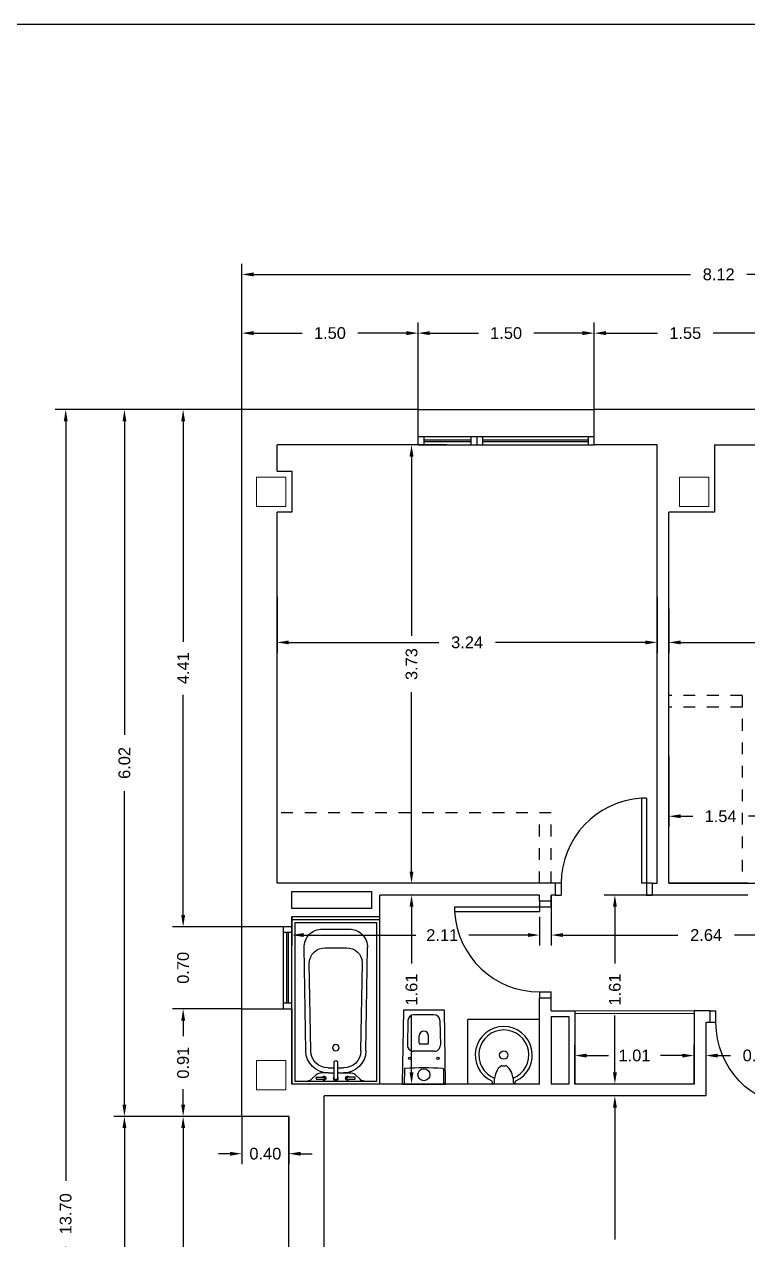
# Model space of a CAD drawing. Header units: millimetres. Extents: x 441156 to 441653, y 4514887 to 4515266.
# Drawn here: x 441306.26 to 441312.42, y 4514898.63 to 4514908.98 of the extents above; entities that cross this region are included whole.
import ezdxf

# ---------------------------------------------------------------- set-up
doc = ezdxf.new("R2010")
doc.units = ezdxf.units.MM
doc.linetypes.add('CONTINUA', pattern=[0])
doc.linetypes.add('RAYITAS', pattern=[0.375, 0.25, -0.125])
doc.layers.add('01_cartela', color=6, linetype='Continuous', plot=False)
for name, color, linetype in [('01_cotas', 254, 'Continuous'), ('01_muros', 1, 'Continuous'), ('01_proyección', 4, 'RAYITAS'), ('01_puertas', 2, 'Continuous'), ('01_sanitarios', 250, 'Continuous'), ('01_tabiques', 3, 'Continuous'), ('01_ventanas', 2, 'Continuous')]:
    doc.layers.add(name, color=color, linetype=linetype)
doc.layers.add('01_pilares baja', color=5, linetype='Continuous', lineweight=20)
doc.layers.add('01_varios', color=4, linetype='Continuous', lineweight=0)
doc.styles.add('Estilo1', font='swissel.ttf')
doc.styles.add('ROMANS', font='romans')
doc.dimstyles.new('DECIMAL-50', dxfattribs={"dimtxt": 0.08, "dimasz": 0.15, "dimexe": 0.09, "dimexo": 0, "dimgap": 0.09, "dimtad": 0, "dimzin": 0, "dimdsep": 46, "dimtxsty": 'ROMANS', "dimcen": 0.09, "dimclrt": 6, "dimadec": 0, "dimazin": 0, "dimtfac": 1.38, "dimtix": 1, "dimtofl": 0, "dimtmove": 2, "dimatfit": 3, "dimldrblk": 'OBLIQUE', "dimfxl": 1, "dimtolj": 1, "dimtzin": 0, "dimarcsym": 0})

# ---------------------------------------------------------------- blocks, each defined once
blk = doc.blocks.new('*D425')
at = {"layer": '01_cotas', "color": 0, "linetype": 'CONTINUA', "lineweight": -2, "transparency": 16777216}
for p, q in [((441308.116, 4514905.7), (441307.526, 4514905.7)), ((441308.116, 4514901.295), (441307.526, 4514901.295))]:
    blk.add_line(p, q, dxfattribs=at)
at = {"layer": '01_cotas', "color": 0, "lineweight": -2, "transparency": 16777216}
for p, q in [((441307.616, 4514905.6), (441307.616, 4514903.723)), ((441307.616, 4514901.395), (441307.616, 4514903.271))]:
    blk.add_line(p, q, dxfattribs=at)
at = {"layer": '01_cotas', "color": 0, "transparency": 16777216}
for points in [[(441307.6, 4514905.6), (441307.633, 4514905.6), (441307.616, 4514905.7)], [(441307.6, 4514901.395), (441307.633, 4514901.395), (441307.616, 4514901.295)]]:
    blk.add_solid(points, dxfattribs=at)
at = {"layer": '01_cotas', "color": 7, "transparency": 16777216, "insert": (441307.616, 4514903.497), "char_height": 0.1, "attachment_point": 5, "rotation": 90, "style": 'Estilo1'}
blk.add_mtext('\\A1;4.41', dxfattribs=at)
blk = doc.blocks.new('*D426')
at = {"layer": '01_cotas', "color": 0, "linetype": 'CONTINUA', "lineweight": -2, "transparency": 16777216}
for p, q in [((441308.116, 4514900.595), (441307.526, 4514900.595)), ((441308.116, 4514899.68), (441307.526, 4514899.68))]:
    blk.add_line(p, q, dxfattribs=at)
at = {"layer": '01_cotas', "color": 0, "lineweight": -2, "transparency": 16777216}
for p, q in [((441307.616, 4514900.495), (441307.616, 4514900.363)), ((441307.616, 4514899.78), (441307.616, 4514899.912))]:
    blk.add_line(p, q, dxfattribs=at)
at = {"layer": '01_cotas', "color": 0, "transparency": 16777216}
for points in [[(441307.6, 4514900.495), (441307.633, 4514900.495), (441307.616, 4514900.595)], [(441307.6, 4514899.78), (441307.633, 4514899.78), (441307.616, 4514899.68)]]:
    blk.add_solid(points, dxfattribs=at)
at = {"layer": '01_cotas', "color": 7, "transparency": 16777216, "insert": (441307.616, 4514900.137), "char_height": 0.1, "attachment_point": 5, "rotation": 90, "style": 'Estilo1'}
blk.add_mtext('\\A1;0.91', dxfattribs=at)
blk = doc.blocks.new('*D427')
at = {"layer": '01_cotas', "color": 0, "linetype": 'CONTINUA', "lineweight": -2, "transparency": 16777216}
for p, q in [((441308.116, 4514899.68), (441307.526, 4514899.68)), ((441308.516, 4514896.63), (441307.526, 4514896.63))]:
    blk.add_line(p, q, dxfattribs=at)
at = {"layer": '01_cotas', "color": 0, "lineweight": -2, "transparency": 16777216}
for p, q in [((441307.616, 4514899.58), (441307.616, 4514898.395)), ((441307.616, 4514896.73), (441307.616, 4514897.915))]:
    blk.add_line(p, q, dxfattribs=at)
at = {"layer": '01_cotas', "color": 0, "transparency": 16777216}
for points in [[(441307.6, 4514899.58), (441307.633, 4514899.58), (441307.616, 4514899.68)], [(441307.6, 4514896.73), (441307.633, 4514896.73), (441307.616, 4514896.63)]]:
    blk.add_solid(points, dxfattribs=at)
at = {"layer": '01_cotas', "color": 7, "transparency": 16777216, "insert": (441307.616, 4514898.155), "char_height": 0.1, "attachment_point": 5, "rotation": 90, "style": 'Estilo1'}
blk.add_mtext('\\A1;3.05', dxfattribs=at)
blk = doc.blocks.new('*D428')
at = {"layer": '01_cotas', "color": 0, "linetype": 'CONTINUA', "lineweight": -2, "transparency": 16777216}
for p, q in [((441308.116, 4514905.7), (441307.026, 4514905.7)), ((441308.116, 4514899.68), (441307.026, 4514899.68))]:
    blk.add_line(p, q, dxfattribs=at)
at = {"layer": '01_cotas', "color": 0, "lineweight": -2, "transparency": 16777216}
for p, q in [((441307.116, 4514905.6), (441307.116, 4514902.929)), ((441307.116, 4514899.78), (441307.116, 4514902.451))]:
    blk.add_line(p, q, dxfattribs=at)
at = {"layer": '01_cotas', "color": 0, "transparency": 16777216}
for points in [[(441307.1, 4514905.6), (441307.133, 4514905.6), (441307.116, 4514905.7)], [(441307.1, 4514899.78), (441307.133, 4514899.78), (441307.116, 4514899.68)]]:
    blk.add_solid(points, dxfattribs=at)
at = {"layer": '01_cotas', "color": 7, "transparency": 16777216, "insert": (441307.116, 4514902.69), "char_height": 0.1, "attachment_point": 5, "rotation": 90, "style": 'Estilo1'}
blk.add_mtext('\\A1;6.02', dxfattribs=at)
blk = doc.blocks.new('*D429')
at = {"layer": '01_cotas', "color": 0, "linetype": 'CONTINUA', "lineweight": -2, "transparency": 16777216}
for p, q in [((441308.116, 4514899.68), (441307.026, 4514899.68)), ((441308.716, 4514892), (441307.026, 4514892))]:
    blk.add_line(p, q, dxfattribs=at)
at = {"layer": '01_cotas', "color": 0, "lineweight": -2, "transparency": 16777216}
for p, q in [((441307.116, 4514899.58), (441307.116, 4514896.079)), ((441307.116, 4514892.1), (441307.116, 4514895.6))]:
    blk.add_line(p, q, dxfattribs=at)
at = {"layer": '01_cotas', "color": 0, "transparency": 16777216}
for points in [[(441307.1, 4514899.58), (441307.133, 4514899.58), (441307.116, 4514899.68)], [(441307.1, 4514892.1), (441307.133, 4514892.1), (441307.116, 4514892)]]:
    blk.add_solid(points, dxfattribs=at)
at = {"layer": '01_cotas', "color": 7, "transparency": 16777216, "insert": (441307.116, 4514895.84), "char_height": 0.1, "attachment_point": 5, "rotation": 90, "style": 'Estilo1'}
blk.add_mtext('\\A1;7.68', dxfattribs=at)
blk = doc.blocks.new('*D430')
at = {"layer": '01_cotas', "color": 0, "linetype": 'CONTINUA', "lineweight": -2, "transparency": 16777216}
for p, q in [((441308.116, 4514905.7), (441306.526, 4514905.7)), ((441308.116, 4514892), (441306.526, 4514892))]:
    blk.add_line(p, q, dxfattribs=at)
at = {"layer": '01_cotas', "color": 0, "lineweight": -2, "transparency": 16777216}
for p, q in [((441306.616, 4514905.6), (441306.616, 4514899.131)), ((441306.616, 4514892.1), (441306.616, 4514898.568))]:
    blk.add_line(p, q, dxfattribs=at)
at = {"layer": '01_cotas', "color": 0, "transparency": 16777216}
for points in [[(441306.6, 4514905.6), (441306.633, 4514905.6), (441306.616, 4514905.7)], [(441306.6, 4514892.1), (441306.633, 4514892.1), (441306.616, 4514892)]]:
    blk.add_solid(points, dxfattribs=at)
at = {"layer": '01_cotas', "color": 7, "transparency": 16777216, "insert": (441306.616, 4514898.85), "char_height": 0.1, "attachment_point": 5, "rotation": 90, "style": 'Estilo1'}
blk.add_mtext('\\A1;13.70', dxfattribs=at)
blk = doc.blocks.new('*D431')
at = {"layer": '01_cotas', "color": 0, "lineweight": -2, "transparency": 16777216}
for p, q in [((441307.616, 4514901.395), (441307.616, 4514901.495)), ((441307.616, 4514900.495), (441307.616, 4514900.395))]:
    blk.add_line(p, q, dxfattribs=at)
at = {"layer": '01_cotas', "color": 0, "linetype": 'CONTINUA', "lineweight": -2, "transparency": 16777216}
for p, q in [((441308.116, 4514901.295), (441307.526, 4514901.295)), ((441308.116, 4514900.595), (441307.526, 4514900.595))]:
    blk.add_line(p, q, dxfattribs=at)
at = {"layer": '01_cotas', "color": 0, "transparency": 16777216}
for points in [[(441307.6, 4514901.395), (441307.633, 4514901.395), (441307.616, 4514901.295)], [(441307.6, 4514900.495), (441307.633, 4514900.495), (441307.616, 4514900.595)]]:
    blk.add_solid(points, dxfattribs=at)
at = {"layer": '01_cotas', "color": 7, "transparency": 16777216, "insert": (441307.616, 4514900.945), "char_height": 0.1, "attachment_point": 5, "rotation": 90, "style": 'Estilo1'}
blk.add_mtext('\\A1;0.70', dxfattribs=at)
blk = doc.blocks.new('*D432')
at = {"layer": '01_cotas', "color": 0, "linetype": 'CONTINUA', "lineweight": -2, "transparency": 16777216}
for p, q in [((441308.116, 4514899.68), (441308.116, 4514899.272)), ((441308.516, 4514899.68), (441308.516, 4514899.272))]:
    blk.add_line(p, q, dxfattribs=at)
at = {"layer": '01_cotas', "color": 0, "lineweight": -2, "transparency": 16777216}
for p, q in [((441308.016, 4514899.362), (441307.916, 4514899.362)), ((441308.616, 4514899.362), (441308.716, 4514899.362))]:
    blk.add_line(p, q, dxfattribs=at)
at = {"layer": '01_cotas', "color": 0, "transparency": 16777216}
for points in [[(441308.016, 4514899.378), (441308.016, 4514899.345), (441308.116, 4514899.362)], [(441308.616, 4514899.378), (441308.616, 4514899.345), (441308.516, 4514899.362)]]:
    blk.add_solid(points, dxfattribs=at)
at = {"layer": '01_cotas', "color": 7, "transparency": 16777216, "insert": (441308.316, 4514899.362), "char_height": 0.1, "attachment_point": 5, "style": 'Estilo1'}
blk.add_mtext('\\A1;0.40', dxfattribs=at)
blk = doc.blocks.new('*D452')
at = {"layer": '01_cotas', "color": 0, "linetype": 'CONTINUA', "lineweight": -2, "transparency": 16777216}
for p, q in [((441308.116, 4514905.7), (441308.116, 4514906.441)), ((441309.616, 4514905.7), (441309.616, 4514906.441))]:
    blk.add_line(p, q, dxfattribs=at)
at = {"layer": '01_cotas', "color": 0, "lineweight": -2, "transparency": 16777216}
for p, q in [((441308.216, 4514906.351), (441308.63, 4514906.351)), ((441309.516, 4514906.351), (441309.103, 4514906.351))]:
    blk.add_line(p, q, dxfattribs=at)
at = {"layer": '01_cotas', "color": 0, "transparency": 16777216}
for points in [[(441308.216, 4514906.368), (441308.216, 4514906.334), (441308.116, 4514906.351)], [(441309.516, 4514906.368), (441309.516, 4514906.334), (441309.616, 4514906.351)]]:
    blk.add_solid(points, dxfattribs=at)
at = {"layer": '01_cotas', "color": 7, "transparency": 16777216, "insert": (441308.866, 4514906.351), "char_height": 0.1, "attachment_point": 5, "style": 'Estilo1'}
blk.add_mtext('\\A1;1.50', dxfattribs=at)
blk = doc.blocks.new('*D453')
at = {"layer": '01_cotas', "color": 0, "linetype": 'CONTINUA', "lineweight": -2, "transparency": 16777216}
for p, q in [((441309.616, 4514905.7), (441309.616, 4514906.441)), ((441311.116, 4514905.7), (441311.116, 4514906.441))]:
    blk.add_line(p, q, dxfattribs=at)
at = {"layer": '01_cotas', "color": 0, "lineweight": -2, "transparency": 16777216}
for p, q in [((441309.716, 4514906.351), (441310.13, 4514906.351)), ((441311.016, 4514906.351), (441310.603, 4514906.351))]:
    blk.add_line(p, q, dxfattribs=at)
at = {"layer": '01_cotas', "color": 0, "transparency": 16777216}
for points in [[(441309.716, 4514906.368), (441309.716, 4514906.334), (441309.616, 4514906.351)], [(441311.016, 4514906.368), (441311.016, 4514906.334), (441311.116, 4514906.351)]]:
    blk.add_solid(points, dxfattribs=at)
at = {"layer": '01_cotas', "color": 7, "transparency": 16777216, "insert": (441310.366, 4514906.351), "char_height": 0.1, "attachment_point": 5, "style": 'Estilo1'}
blk.add_mtext('\\A1;1.50', dxfattribs=at)
blk = doc.blocks.new('*D454')
at = {"layer": '01_cotas', "color": 0, "linetype": 'CONTINUA', "lineweight": -2, "transparency": 16777216}
for p, q in [((441311.116, 4514905.7), (441311.116, 4514906.441)), ((441312.666, 4514905.7), (441312.666, 4514906.441))]:
    blk.add_line(p, q, dxfattribs=at)
at = {"layer": '01_cotas', "color": 0, "lineweight": -2, "transparency": 16777216}
for p, q in [((441311.216, 4514906.351), (441311.655, 4514906.351)), ((441312.566, 4514906.351), (441312.128, 4514906.351))]:
    blk.add_line(p, q, dxfattribs=at)
at = {"layer": '01_cotas', "color": 0, "transparency": 16777216}
for points in [[(441311.216, 4514906.368), (441311.216, 4514906.334), (441311.116, 4514906.351)], [(441312.566, 4514906.368), (441312.566, 4514906.334), (441312.666, 4514906.351)]]:
    blk.add_solid(points, dxfattribs=at)
at = {"layer": '01_cotas', "color": 7, "transparency": 16777216, "insert": (441311.891, 4514906.351), "char_height": 0.1, "attachment_point": 5, "style": 'Estilo1'}
blk.add_mtext('\\A1;1.55', dxfattribs=at)
blk = doc.blocks.new('*D457')
at = {"layer": '01_cotas', "color": 0, "linetype": 'CONTINUA', "lineweight": -2, "transparency": 16777216}
for p, q in [((441308.116, 4514905.7), (441308.116, 4514906.941)), ((441316.236, 4514905.7), (441316.236, 4514906.941))]:
    blk.add_line(p, q, dxfattribs=at)
at = {"layer": '01_cotas', "color": 0, "lineweight": -2, "transparency": 16777216}
for p, q in [((441308.216, 4514906.851), (441311.937, 4514906.851)), ((441316.136, 4514906.851), (441312.415, 4514906.851))]:
    blk.add_line(p, q, dxfattribs=at)
at = {"layer": '01_cotas', "color": 0, "transparency": 16777216}
for points in [[(441308.216, 4514906.868), (441308.216, 4514906.834), (441308.116, 4514906.851)], [(441316.136, 4514906.868), (441316.136, 4514906.834), (441316.236, 4514906.851)]]:
    blk.add_solid(points, dxfattribs=at)
at = {"layer": '01_cotas', "color": 7, "transparency": 16777216, "insert": (441312.176, 4514906.851), "char_height": 0.1, "attachment_point": 5, "style": 'Estilo1'}
blk.add_mtext('\\A1;8.12', dxfattribs=at)
blk = doc.blocks.new('*D458')
at = {"layer": '01_cotas', "color": 0, "linetype": 'CONTINUA', "lineweight": -2, "transparency": 16777216}
for p, q in [((441309.862, 4514905.4), (441309.471, 4514905.4)), ((441309.862, 4514901.665), (441309.471, 4514901.665))]:
    blk.add_line(p, q, dxfattribs=at)
at = {"layer": '01_cotas', "color": 0, "lineweight": -2, "transparency": 16777216}
for p, q in [((441309.561, 4514905.3), (441309.561, 4514903.772)), ((441309.561, 4514901.765), (441309.561, 4514903.292))]:
    blk.add_line(p, q, dxfattribs=at)
at = {"layer": '01_cotas', "color": 0, "transparency": 16777216}
for points in [[(441309.544, 4514905.3), (441309.577, 4514905.3), (441309.561, 4514905.4)], [(441309.544, 4514901.765), (441309.577, 4514901.765), (441309.561, 4514901.665)]]:
    blk.add_solid(points, dxfattribs=at)
at = {"layer": '01_cotas', "color": 7, "transparency": 16777216, "insert": (441309.561, 4514903.532), "char_height": 0.1, "attachment_point": 5, "rotation": 90, "style": 'Estilo1'}
blk.add_mtext('\\A1;3.73', dxfattribs=at)
blk = doc.blocks.new('*D459')
at = {"layer": '01_cotas', "color": 0, "linetype": 'CONTINUA', "lineweight": -2, "transparency": 16777216}
for p, q in [((441308.416, 4514904.106), (441308.416, 4514903.627)), ((441311.651, 4514904.106), (441311.651, 4514903.627))]:
    blk.add_line(p, q, dxfattribs=at)
at = {"layer": '01_cotas', "color": 0, "lineweight": -2, "transparency": 16777216}
for p, q in [((441308.516, 4514903.717), (441309.793, 4514903.717)), ((441311.551, 4514903.717), (441310.275, 4514903.717))]:
    blk.add_line(p, q, dxfattribs=at)
at = {"layer": '01_cotas', "color": 0, "transparency": 16777216}
for points in [[(441308.516, 4514903.733), (441308.516, 4514903.7), (441308.416, 4514903.717)], [(441311.551, 4514903.733), (441311.551, 4514903.7), (441311.651, 4514903.717)]]:
    blk.add_solid(points, dxfattribs=at)
at = {"layer": '01_cotas', "color": 7, "transparency": 16777216, "insert": (441310.034, 4514903.717), "char_height": 0.1, "attachment_point": 5, "style": 'Estilo1'}
blk.add_mtext('\\A1;3.24', dxfattribs=at)
blk = doc.blocks.new('*D460')
at = {"layer": '01_cotas', "color": 0, "linetype": 'CONTINUA', "lineweight": -2, "transparency": 16777216}
for p, q in [((441311.751, 4514904.002), (441311.751, 4514903.627)), ((441315.936, 4514904.002), (441315.936, 4514903.627))]:
    blk.add_line(p, q, dxfattribs=at)
at = {"layer": '01_cotas', "color": 0, "lineweight": -2, "transparency": 16777216}
for p, q in [((441311.851, 4514903.717), (441313.603, 4514903.717)), ((441315.836, 4514903.717), (441314.085, 4514903.717))]:
    blk.add_line(p, q, dxfattribs=at)
at = {"layer": '01_cotas', "color": 0, "transparency": 16777216}
for points in [[(441311.851, 4514903.733), (441311.851, 4514903.7), (441311.751, 4514903.717)], [(441315.836, 4514903.733), (441315.836, 4514903.7), (441315.936, 4514903.717)]]:
    blk.add_solid(points, dxfattribs=at)
at = {"layer": '01_cotas', "color": 7, "transparency": 16777216, "insert": (441313.844, 4514903.717), "char_height": 0.1, "attachment_point": 5, "style": 'Estilo1'}
blk.add_mtext('\\A1;4.19', dxfattribs=at)
blk = doc.blocks.new('*D461')
at = {"layer": '01_cotas', "color": 0, "linetype": 'CONTINUA', "lineweight": -2, "transparency": 16777216}
for p, q in [((441312.141, 4514905.4), (441312.911, 4514905.4)), ((441311.751, 4514901.665), (441312.911, 4514901.665))]:
    blk.add_line(p, q, dxfattribs=at)
at = {"layer": '01_cotas', "color": 0, "lineweight": -2, "transparency": 16777216}
for p, q in [((441312.821, 4514905.3), (441312.821, 4514903.773)), ((441312.821, 4514901.765), (441312.821, 4514903.292))]:
    blk.add_line(p, q, dxfattribs=at)
at = {"layer": '01_cotas', "color": 0, "transparency": 16777216}
for points in [[(441312.804, 4514905.3), (441312.837, 4514905.3), (441312.821, 4514905.4)], [(441312.804, 4514901.765), (441312.837, 4514901.765), (441312.821, 4514901.665)]]:
    blk.add_solid(points, dxfattribs=at)
at = {"layer": '01_cotas', "color": 7, "transparency": 16777216, "insert": (441312.821, 4514903.532), "char_height": 0.1, "attachment_point": 5, "rotation": 90, "style": 'Estilo1'}
blk.add_mtext('\\A1;3.74', dxfattribs=at)
blk = doc.blocks.new('*D462')
at = {"layer": '01_cotas', "color": 0, "linetype": 'CONTINUA', "lineweight": -2, "transparency": 16777216}
for p, q in [((441311.751, 4514902.75), (441311.751, 4514902.146)), ((441313.286, 4514902.75), (441313.286, 4514902.146))]:
    blk.add_line(p, q, dxfattribs=at)
at = {"layer": '01_cotas', "color": 0, "lineweight": -2, "transparency": 16777216}
for p, q in [((441311.851, 4514902.236), (441311.955, 4514902.236)), ((441313.186, 4514902.236), (441312.429, 4514902.236))]:
    blk.add_line(p, q, dxfattribs=at)
at = {"layer": '01_cotas', "color": 0, "transparency": 16777216}
for points in [[(441311.851, 4514902.253), (441311.851, 4514902.22), (441311.751, 4514902.236)], [(441313.186, 4514902.253), (441313.186, 4514902.22), (441313.286, 4514902.236)]]:
    blk.add_solid(points, dxfattribs=at)
at = {"layer": '01_cotas', "color": 7, "transparency": 16777216, "insert": (441312.192, 4514902.236), "char_height": 0.1, "attachment_point": 5, "style": 'Estilo1'}
blk.add_mtext('\\A1;1.54', dxfattribs=at)
blk = doc.blocks.new('*D466')
at = {"layer": '01_cotas', "color": 0, "linetype": 'CONTINUA', "lineweight": -2, "transparency": 16777216}
for p, q in [((441309.816, 4514901.565), (441309.471, 4514901.565)), ((441309.816, 4514899.955), (441309.471, 4514899.955))]:
    blk.add_line(p, q, dxfattribs=at)
at = {"layer": '01_cotas', "color": 0, "lineweight": -2, "transparency": 16777216}
for p, q in [((441309.561, 4514901.465), (441309.561, 4514900.981)), ((441309.561, 4514900.055), (441309.561, 4514900.538))]:
    blk.add_line(p, q, dxfattribs=at)
at = {"layer": '01_cotas', "color": 0, "transparency": 16777216}
for points in [[(441309.544, 4514901.465), (441309.577, 4514901.465), (441309.561, 4514901.565)], [(441309.544, 4514900.055), (441309.577, 4514900.055), (441309.561, 4514899.955)]]:
    blk.add_solid(points, dxfattribs=at)
at = {"layer": '01_cotas', "color": 7, "transparency": 16777216, "insert": (441309.561, 4514900.76), "char_height": 0.1, "attachment_point": 5, "rotation": 90, "style": 'Estilo1'}
blk.add_mtext('\\A1;1.61', dxfattribs=at)
blk = doc.blocks.new('*D467')
at = {"layer": '01_cotas', "color": 0, "linetype": 'CONTINUA', "lineweight": -2, "transparency": 16777216}
for p, q in [((441311.966, 4514901.565), (441311.202, 4514901.565)), ((441311.966, 4514899.955), (441311.202, 4514899.955))]:
    blk.add_line(p, q, dxfattribs=at)
at = {"layer": '01_cotas', "color": 0, "lineweight": -2, "transparency": 16777216}
for p, q in [((441311.292, 4514901.465), (441311.292, 4514900.981)), ((441311.292, 4514900.055), (441311.292, 4514900.538))]:
    blk.add_line(p, q, dxfattribs=at)
at = {"layer": '01_cotas', "color": 0, "transparency": 16777216}
for points in [[(441311.276, 4514901.465), (441311.309, 4514901.465), (441311.292, 4514901.565)], [(441311.276, 4514900.055), (441311.309, 4514900.055), (441311.292, 4514899.955)]]:
    blk.add_solid(points, dxfattribs=at)
at = {"layer": '01_cotas', "color": 7, "transparency": 16777216, "insert": (441311.292, 4514900.76), "char_height": 0.1, "attachment_point": 5, "rotation": 90, "style": 'Estilo1'}
blk.add_mtext('\\A1;1.61', dxfattribs=at)
blk = doc.blocks.new('*D468')
at = {"layer": '01_cotas', "color": 0, "linetype": 'CONTINUA', "lineweight": -2, "transparency": 16777216}
for p, q in [((441308.541, 4514901.38), (441308.541, 4514901.134)), ((441310.651, 4514901.38), (441310.651, 4514901.134))]:
    blk.add_line(p, q, dxfattribs=at)
at = {"layer": '01_cotas', "color": 0, "lineweight": -2, "transparency": 16777216}
for p, q in [((441308.641, 4514901.224), (441309.596, 4514901.224)), ((441310.551, 4514901.224), (441310.048, 4514901.224))]:
    blk.add_line(p, q, dxfattribs=at)
at = {"layer": '01_cotas', "color": 0, "transparency": 16777216}
for points in [[(441308.641, 4514901.241), (441308.641, 4514901.208), (441308.541, 4514901.224)], [(441310.551, 4514901.241), (441310.551, 4514901.208), (441310.651, 4514901.224)]]:
    blk.add_solid(points, dxfattribs=at)
at = {"layer": '01_cotas', "color": 7, "transparency": 16777216, "insert": (441309.822, 4514901.224), "char_height": 0.1, "attachment_point": 5, "style": 'Estilo1'}
blk.add_mtext('\\A1;2.11', dxfattribs=at)
blk = doc.blocks.new('*D470')
at = {"layer": '01_cotas', "color": 0, "linetype": 'CONTINUA', "lineweight": -2, "transparency": 16777216}
for p, q in [((441311.441, 4514899.855), (441311.202, 4514899.855)), ((441311.441, 4514896.93), (441311.202, 4514896.93))]:
    blk.add_line(p, q, dxfattribs=at)
at = {"layer": '01_cotas', "color": 0, "lineweight": -2, "transparency": 16777216}
for p, q in [((441311.292, 4514899.755), (441311.292, 4514898.632)), ((441311.292, 4514897.03), (441311.292, 4514898.152))]:
    blk.add_line(p, q, dxfattribs=at)
at = {"layer": '01_cotas', "color": 0, "transparency": 16777216}
for points in [[(441311.276, 4514899.755), (441311.309, 4514899.755), (441311.292, 4514899.855)], [(441311.276, 4514897.03), (441311.309, 4514897.03), (441311.292, 4514896.93)]]:
    blk.add_solid(points, dxfattribs=at)
at = {"layer": '01_cotas', "color": 7, "transparency": 16777216, "insert": (441311.292, 4514898.392), "char_height": 0.1, "attachment_point": 5, "rotation": 90, "style": 'Estilo1'}
blk.add_mtext('\\A1;2.93', dxfattribs=at)
blk = doc.blocks.new('*D478')
at = {"layer": '01_cotas', "color": 0, "linetype": 'CONTINUA', "lineweight": -2, "transparency": 16777216}
for p, q in [((441312.066, 4514900.48), (441312.066, 4514900.108)), ((441312.966, 4514900.48), (441312.966, 4514900.108))]:
    blk.add_line(p, q, dxfattribs=at)
at = {"layer": '01_cotas', "color": 0, "lineweight": -2, "transparency": 16777216}
for p, q in [((441312.166, 4514900.198), (441312.276, 4514900.198)), ((441312.866, 4514900.198), (441312.756, 4514900.198))]:
    blk.add_line(p, q, dxfattribs=at)
at = {"layer": '01_cotas', "color": 0, "transparency": 16777216}
for points in [[(441312.166, 4514900.214), (441312.166, 4514900.181), (441312.066, 4514900.198)], [(441312.866, 4514900.214), (441312.866, 4514900.181), (441312.966, 4514900.198)]]:
    blk.add_solid(points, dxfattribs=at)
at = {"layer": '01_cotas', "color": 7, "transparency": 16777216, "insert": (441312.516, 4514900.198), "char_height": 0.1, "attachment_point": 5, "style": 'Estilo1'}
blk.add_mtext('\\A1;0.90', dxfattribs=at)
blk = doc.blocks.new('P725-10')
for p, q in [((-0.05, 0.824), (-0.091, 0.824)), ((-0.091, 0.824), (-0.091, 0.1)), ((-0.05, 0.824), (-0.05, 0)), ((-0.775, 0.1), (-0.825, 0.1)), ((-0.825, 0), (-0.775, 0)), ((-0.775, 0.1), (-0.775, 0)), ((0, 0.1), (-0.091, 0.1)), ((-0.05, 0), (0, 0))]:
    blk.add_line(p, q)
blk.add_arc((-0.05, 0.1), 0.725, 93.2758, 180)
blk = doc.blocks.new('duravit inodoro cisterna')
at = {"layer": '01_sanitarios', "linetype": 'Continuous'}
for p, q in [((-0.136, 0.541), (-0.14, 0.331)), ((0.086, 0.59), (-0.086, 0.59)), ((0.136, 0.541), (0.14, 0.331)), ((-0.04, 0.35), (-0.04, 0.41)), ((0.03, 0.34), (-0.03, 0.34)), ((0.04, 0.35), (0.04, 0.41)), ((0.09, 0.28), (-0.09, 0.28)), ((-0.166, 0.127), (-0.168, 0)), ((0.166, 0.127), (0.168, 0))]:
    blk.add_line(p, q, dxfattribs=at)
at = {"layer": '01_sanitarios', "linetype": 'Continuous', "flags": 128}
blk.add_lwpolyline([(0.181, 0, 0.414214), (0.185, 0.004), (0.185, 0.005), (0.175, 0.626, 0.436396), (0.171, 0.63), (-0.171, 0.63, 0.436396), (-0.175, 0.626), (-0.185, 0.005), (-0.185, 0.004, 0.414214), (-0.181, 0)], format="xyb", close=True, dxfattribs=at)
at = {"layer": '01_sanitarios', "linetype": 'Continuous'}
for centre, radius in [((-0.12, 0.22), 0.01), ((0.12, 0.22), 0.01), ((0, 0.08), 0.051)]:
    blk.add_circle(centre, radius, dxfattribs=at)
for centre, radius, start, end in [((-0.086, 0.54), 0.05, 90, 179.076), ((0.086, 0.54), 0.05, 0.924, 90), ((0, 0.41), 0.04, 0, 180), ((-0.09, 0.33), 0.05, 179.076, 270), ((-0.03, 0.35), 0.01, 180, 270), ((0.03, 0.35), 0.01, 270, 0), ((0.09, 0.33), 0.05, 270, 0.924), ((-0.159, 0.127), 0.007, 93.0641, 179.076), ((0, -2.844), 2.982, 86.9359, 93.0641), ((0.159, 0.127), 0.007, 0.924, 86.9359)]:
    blk.add_arc(centre, radius, start, end, dxfattribs=at)
blk = doc.blocks.new('lav-encimera 2')
at = {"layer": '01_sanitarios'}
for p, q in [((-0.174, -0.017), (-0.174, 0.017)), ((-0.003, 0.107), (-0.019, 0.107)), ((0, 0.104), (0, -0.104)), ((-0.003, -0.107), (-0.019, -0.107))]:
    blk.add_line(p, q, dxfattribs=at)
blk.add_circle((-0.275, 0), 0.04, dxfattribs=at)
for centre, radius, start, end in [((-0.275, 0), 0.27, 24.8749, 335.1251), ((-0.275, 0), 0.237, 22.0656, 338.0564), ((-0.122, 0), 0.0553, 135.6956, 162.5904), ((-0.047, -0.072), 0.159, 106.8165, 135.6956), ((-0.003, -0.217), 0.311, 89.383, 106.8165), ((-0.018, 0.121), 0.0142, 210.5291, 266.214), ((-0.003, 0.104), 0.003, 360, 83.3159), ((-0.122, 0), 0.0553, 197.9532, 224.3044), ((-0.047, 0.073), 0.159, 224.3044, 253.1835), ((-0.003, 0.218), 0.311, 253.1835, 270.617), ((-0.018, -0.121), 0.0142, 93.786, 149.4709), ((-0.003, -0.104), 0.003, 276.6841, 360)]:
    blk.add_arc(centre, radius, start, end, dxfattribs=at)
blk = doc.blocks.new('Bañera-Rectangular con grifo-3D - 1700 x 800 x 498mm-789295-PRIMERA SUPERFICIES Y MOBILIARIO')
at = {"layer": '01_sanitarios', "linetype": 'CONTINUA'}
for p, q in [((-0.475, -0.84), (-0.475, -0.09)), ((0.925, -0.84), (0.925, -0.09))]:
    blk.add_line(p, q, dxfattribs=at)
at = {"layer": '01_sanitarios'}
for p, q in [((0.925, -0.09), (-0.475, -0.09)), ((-0.449, -0.814), (-0.449, -0.116)), ((-0.449, -0.116), (0.899, -0.116)), ((0.643, -0.209), (-0.237, -0.195)), ((0.899, -0.116), (0.899, -0.814)), ((0.642, -0.251), (-0.109, -0.239)), ((0.845, -0.298), (0.884, -0.259)), ((0.867, -0.299), (0.867, -0.365)), ((0.867, -0.299), (0.882, -0.299)), ((0.882, -0.299), (0.882, -0.365)), ((-0.395, -0.35), (-0.395, -0.58)), ((-0.235, -0.375), (-0.235, -0.555)), ((0.788, -0.399), (0.788, -0.452)), ((0.83, -0.399), (0.83, -0.334)), ((0.83, -0.399), (0.83, -0.452)), ((0.875, -0.452), (0.737, -0.452)), ((0.737, -0.478), (0.875, -0.478)), ((0.788, -0.478), (0.788, -0.531)), ((0.83, -0.478), (0.83, -0.531)), ((0.83, -0.531), (0.83, -0.596)), ((0.867, -0.631), (0.867, -0.565)), ((0.882, -0.565), (0.882, -0.631)), ((0.643, -0.721), (-0.237, -0.735)), ((0.642, -0.679), (-0.109, -0.691)), ((0.845, -0.632), (0.884, -0.671)), ((0.882, -0.631), (0.867, -0.631)), ((0.899, -0.814), (-0.449, -0.814)), ((0.925, -0.84), (-0.475, -0.84))]:
    blk.add_line(p, q, dxfattribs=at)
blk.add_circle((0.615, -0.465), 0.0275, dxfattribs=at)
for centre, radius, start, end in [((-0.241, -0.349), 0.154, 88.3237, 180.683), ((-0.103, -0.371), 0.132, 92.9253, 181.402), ((0.64, -0.399), 0.148, 360, 89.1455), ((0.64, -0.399), 0.19, 0, 89.0868), ((0.88, -0.334), 0.05, 135, 180), ((0.849, -0.223), 0.05, 315.0032, 0), ((0.875, -0.365), 0.017, 116.179, 63.821), ((0.875, -0.365), 0.0075, 180, 0), ((0.875, -0.465), 0.019, 223.1736, 136.8264), ((0.875, -0.465), 0.013, 270, 90), ((-0.241, -0.581), 0.154, 179.317, 271.6763), ((-0.103, -0.559), 0.132, 178.598, 267.0747), ((0.64, -0.531), 0.148, 270.921, 0), ((0.64, -0.531), 0.19, 270.9751, 0), ((0.88, -0.596), 0.05, 180, 224.8463), ((0.875, -0.565), 0.017, 296.179, 243.821), ((0.875, -0.565), 0.0075, 0, 180), ((0.849, -0.707), 0.05, 0, 45.0092)]:
    blk.add_arc(centre, radius, start, end, dxfattribs=at)
blk.add_ellipse((0.737, -0.465), major_axis=(0, 0.013), ratio=0.955769, start_param=0, end_param=3.141593, dxfattribs=at)
blk = doc.blocks.new('*D788')
at = {"layer": '01_cotas', "color": 0, "linetype": 'CONTINUA', "lineweight": -2, "transparency": 16777216}
for p, q in [((441310.951, 4514899.955), (441310.951, 4514900.288)), ((441311.966, 4514899.955), (441311.966, 4514900.288))]:
    blk.add_line(p, q, dxfattribs=at)
at = {"layer": '01_cotas', "color": 0, "lineweight": -2, "transparency": 16777216}
for p, q in [((441311.051, 4514900.198), (441311.237, 4514900.198)), ((441311.866, 4514900.198), (441311.681, 4514900.198))]:
    blk.add_line(p, q, dxfattribs=at)
at = {"layer": '01_cotas', "color": 0, "transparency": 16777216}
for points in [[(441311.051, 4514900.214), (441311.051, 4514900.181), (441310.951, 4514900.198)], [(441311.866, 4514900.214), (441311.866, 4514900.181), (441311.966, 4514900.198)]]:
    blk.add_solid(points, dxfattribs=at)
at = {"layer": '01_cotas', "color": 7, "transparency": 16777216, "insert": (441311.459, 4514900.198), "char_height": 0.1, "attachment_point": 5, "style": 'Estilo1'}
blk.add_mtext('\\A1;1.01', dxfattribs=at)
blk = doc.blocks.new('*D790')
at = {"layer": '01_cotas', "color": 0, "linetype": 'CONTINUA', "lineweight": -2, "transparency": 16777216}
for p, q in [((441310.751, 4514901.565), (441310.751, 4514901.134)), ((441313.386, 4514901.565), (441313.386, 4514901.134))]:
    blk.add_line(p, q, dxfattribs=at)
at = {"layer": '01_cotas', "color": 0, "lineweight": -2, "transparency": 16777216}
for p, q in [((441310.851, 4514901.224), (441311.828, 4514901.224)), ((441313.286, 4514901.224), (441312.31, 4514901.224))]:
    blk.add_line(p, q, dxfattribs=at)
at = {"layer": '01_cotas', "color": 0, "transparency": 16777216}
for points in [[(441310.851, 4514901.241), (441310.851, 4514901.208), (441310.751, 4514901.224)], [(441313.286, 4514901.241), (441313.286, 4514901.208), (441313.386, 4514901.224)]]:
    blk.add_solid(points, dxfattribs=at)
at = {"layer": '01_cotas', "color": 7, "transparency": 16777216, "insert": (441312.069, 4514901.224), "char_height": 0.1, "attachment_point": 5, "style": 'Estilo1'}
blk.add_mtext('\\A1;2.64', dxfattribs=at)

msp = doc.modelspace()

# ---------------------------------------------------------------- linework, layer by layer
at = {"layer": '01_cartela', "color": 1}
msp.add_lwpolyline([(441294.271, 4514908.981), (441294.271, 4514887.446), (441324.909, 4514887.446), (441324.909, 4514908.981)], close=True, dxfattribs=at)
at = {"layer": '01_muros'}
for p, q in [((441308.116, 4514901.295), (441308.116, 4514905.7)), ((441309.616, 4514905.7, 0), (441308.116, 4514905.7, 0)), ((441309.616, 4514905.4, 0), (441309.616, 4514905.7, 0)), ((441312.666, 4514905.7, 0), (441311.116, 4514905.7, 0)), ((441311.116, 4514905.4, 0), (441311.116, 4514905.7, 0)), ((441308.541, 4514901.295, 0), (441308.116, 4514901.295)), ((441308.116, 4514899.68), (441308.116, 4514900.595)), ((441308.116, 4514900.595), (441308.541, 4514900.595)), ((441308.516, 4514899.68), (441308.116, 4514899.68)), ((441308.516, 4514896.63), (441308.516, 4514899.68))]:
    msp.add_line(p, q, dxfattribs=at)
at = {"layer": '01_pilares baja'}
for points in [[(441308.491, 4514904.875), (441308.241, 4514904.875), (441308.241, 4514905.125), (441308.491, 4514905.125), (441308.491, 4514904.875)], [(441312.091, 4514904.875), (441311.841, 4514904.875), (441311.841, 4514905.125), (441312.091, 4514905.125), (441312.091, 4514904.875)], [(441308.491, 4514899.905), (441308.241, 4514899.905), (441308.241, 4514900.155), (441308.491, 4514900.155), (441308.491, 4514899.905)]]:
    msp.add_lwpolyline(points, close=True, dxfattribs=at)
at = {"layer": '01_proyección', "color": 120, "ltscale": 0.25}
for p, q in [((441312.376, 4514903.265, 0), (441311.751, 4514903.265, 0)), ((441312.376, 4514903.265, 0), (441312.376, 4514901.665, 0)), ((441312.376, 4514903.165, 0), (441311.751, 4514903.165, 0)), ((441310.751, 4514902.265), (441308.416, 4514902.265)), ((441310.651, 4514901.665, 0), (441310.651, 4514902.265, 0)), ((441310.751, 4514901.665, 0), (441310.751, 4514902.265, 0))]:
    msp.add_line(p, q, dxfattribs=at)
at = {"layer": '01_sanitarios', "linetype": 'CONTINUA'}
for p, q in [((441309.291, 4514901.355), (441309.291, 4514901.38, 0)), ((441310.651, 4514900.505), (441310.041, 4514900.505, 0)), ((441310.041, 4514899.955, 0), (441310.041, 4514900.505, 0))]:
    msp.add_line(p, q, dxfattribs=at)
at = {"layer": '01_tabiques'}
for p, q in [((441308.416, 4514905.175), (441308.416, 4514905.4)), ((441309.616, 4514905.4, 0), (441308.416, 4514905.4, 0)), ((441311.651, 4514905.4, 0), (441311.116, 4514905.4, 0)), ((441311.651, 4514901.665), (441311.651, 4514905.4)), ((441312.141, 4514905.4, 0), (441312.666, 4514905.4, 0)), ((441308.416, 4514901.665), (441308.416, 4514904.825)), ((441311.751, 4514901.665), (441311.751, 4514904.825)), ((441310.785, 4514901.665), (441308.416, 4514901.665)), ((441310.785, 4514901.665), (441310.785, 4514901.565)), ((441311.61, 4514901.665), (441311.61, 4514901.565)), ((441311.61, 4514901.665), (441311.651, 4514901.665)), ((441312.423, 4514901.665), (441311.751, 4514901.665)), ((441310.651, 4514901.565), (441309.291, 4514901.565, 0)), ((441309.291, 4514901.38, 0), (441309.291, 4514901.565, 0)), ((441310.651, 4514901.515), (441310.651, 4514901.565)), ((441310.785, 4514901.565), (441310.751, 4514901.565)), ((441310.751, 4514901.515), (441310.751, 4514901.565)), ((441312.423, 4514901.565), (441311.61, 4514901.565)), ((441310.651, 4514901.515), (441310.751, 4514901.515)), ((441309.291, 4514901.38, 0), (441308.541, 4514901.38, 0)), ((441308.541, 4514901.295), (441308.541, 4514901.38, 0)), ((441310.651, 4514899.955), (441310.651, 4514900.69)), ((441310.651, 4514900.69), (441310.751, 4514900.69)), ((441310.751, 4514900.58), (441310.751, 4514900.69)), ((441308.541, 4514900.595), (441308.541, 4514899.955)), ((441310.751, 4514900.58), (441310.951, 4514900.58)), ((441310.751, 4514900.53), (441310.751, 4514899.955)), ((441310.751, 4514900.53), (441310.751, 4514899.955)), ((441310.751, 4514900.53), (441310.901, 4514900.53)), ((441310.901, 4514900.53), (441310.901, 4514899.955)), ((441310.951, 4514900.58), (441310.951, 4514899.955)), ((441312.103, 4514900.58), (441311.966, 4514900.58)), ((441311.966, 4514900.58, 0), (441311.966, 4514899.955, 0)), ((441312.103, 4514900.48), (441312.103, 4514900.58)), ((441312.103, 4514900.48), (441312.066, 4514900.48)), ((441312.066, 4514900.48, 0), (441312.066, 4514899.855, 0)), ((441310.651, 4514899.955, 0), (441308.541, 4514899.955, 0)), ((441310.901, 4514899.955), (441310.751, 4514899.955)), ((441311.966, 4514899.955), (441310.951, 4514899.955)), ((441308.816, 4514897.055), (441308.816, 4514899.855)), ((441312.066, 4514899.855, 0), (441308.816, 4514899.855, 0))]:
    msp.add_line(p, q, dxfattribs=at)
for points in [[(441312.141, 4514905.4), (441312.141, 4514904.825)], [(441308.416, 4514905.175), (441308.541, 4514905.175), (441308.541, 4514904.825)], [(441308.541, 4514904.825), (441308.416, 4514904.825)], [(441312.141, 4514904.825), (441311.751, 4514904.825)]]:
    msp.add_lwpolyline(points, dxfattribs=at)
msp.add_lwpolyline([(441309.221, 4514901.45), (441308.541, 4514901.45), (441308.541, 4514901.595), (441309.221, 4514901.595)], close=True, dxfattribs=at)
at = {"layer": '01_varios', "linetype": 'CONTINUA'}
for p, q in [((441311.966, 4514900.58, 0), (441310.951, 4514900.58)), ((441311.966, 4514900.555, 0), (441310.951, 4514900.555))]:
    msp.add_line(p, q, dxfattribs=at)
at = {"layer": '01_ventanas', "color": 2, "linetype": 'CONTINUA'}
for p, q in [((441309.616, 4514905.7, 0), (441311.116, 4514905.7, 0)), ((441309.616, 4514905.47, 0), (441311.116, 4514905.47, 0)), ((441309.616, 4514905.4, 0), (441311.116, 4514905.4, 0)), ((441309.666, 4514905.47, 0), (441309.666, 4514905.4, 0)), ((441309.666, 4514905.442, 0), (441310.066, 4514905.442, 0)), ((441309.666, 4514905.428, 0), (441310.066, 4514905.428, 0)), ((441310.066, 4514905.47, 0), (441310.066, 4514905.4, 0)), ((441310.116, 4514905.47, 0), (441310.116, 4514905.4, 0)), ((441310.166, 4514905.47, 0), (441310.166, 4514905.4, 0)), ((441310.166, 4514905.442, 0), (441311.066, 4514905.442, 0)), ((441310.166, 4514905.428, 0), (441311.066, 4514905.428, 0)), ((441311.066, 4514905.47, 0), (441311.066, 4514905.4, 0)), ((441308.116, 4514900.595), (441308.116, 4514901.295)), ((441308.471, 4514900.595), (441308.471, 4514901.295)), ((441308.541, 4514900.595), (441308.541, 4514901.295)), ((441308.541, 4514901.245), (441308.471, 4514901.245)), ((441308.499, 4514900.645), (441308.499, 4514901.245)), ((441308.513, 4514900.645), (441308.513, 4514901.245)), ((441308.541, 4514900.645), (441308.471, 4514900.645))]:
    msp.add_line(p, q, dxfattribs=at)

# ---------------------------------------------------------------- block references
at = {"layer": '01_puertas', "color": 2, "linetype": 'CONTINUA'}
msp.add_blockref('P725-10', (441311.61, 4514901.565), dxfattribs=at)
at = {"layer": '01_puertas', "color": 2, "linetype": 'CONTINUA', "rotation": 89.99999999999999}
msp.add_blockref('P725-10', (441310.751, 4514901.515), dxfattribs=at)
at = {"layer": '01_puertas', "color": 2, "linetype": 'CONTINUA', "xscale": -1, "rotation": 180}
msp.add_blockref('P725-10', (441312.928, 4514900.58), dxfattribs=at)
at = {"layer": '01_sanitarios', "linetype": 'CONTINUA', "xscale": -1, "rotation": 90.00000000048672}
msp.add_blockref('Bañera-Rectangular con grifo-3D - 1700 x 800 x 498mm-789295-PRIMERA SUPERFICIES Y MOBILIARIO', (441308.451, 4514900.88), dxfattribs=at)
at = {"layer": '01_sanitarios', "linetype": 'CONTINUA'}
msp.add_blockref('duravit inodoro cisterna', (441309.666, 4514899.955, 0), dxfattribs=at)
at = {"layer": '01_sanitarios', "linetype": 'CONTINUA', "xscale": 0.9000000000000002, "yscale": 0.9000000000000002, "zscale": 0.9000000000000002, "rotation": 270}
msp.add_blockref('lav-encimera 2', (441310.346, 4514899.955, 0), dxfattribs=at)

# ---------------------------------------------------------------- dimensions: what is measured, and where the dimension line sits
at = {"layer": '01_cotas'}
for base, p1, p2, picture, middle in [((441316.236, 4514906.851, 0), (441308.116, 4514905.7, 0), (441316.236, 4514905.7, 0), '*D457', (441312.176, 4514906.851, 0)), ((441309.616, 4514906.351, 0), (441308.116, 4514905.7, 0), (441309.616, 4514905.7, 0), '*D452', (441308.866, 4514906.351, 0)), ((441311.116, 4514906.351, 0), (441309.616, 4514905.7, 0), (441311.116, 4514905.7, 0), '*D453', (441310.366, 4514906.351, 0)), ((441312.666, 4514906.351, 0), (441311.116, 4514905.7, 0), (441312.666, 4514905.7, 0), '*D454', (441311.891, 4514906.351, 0)), ((441311.651449555, 4514903.716515527), (441308.416449555, 4514904.106309155), (441311.651449555, 4514904.106309155), '*D459', (441310.033949554, 4514903.716515527)), ((441315.936449555, 4514903.716515527), (441311.751449555, 4514904.001930687), (441315.936449555, 4514904.001930687), '*D460', (441313.843949555, 4514903.716515527)), ((441313.386449555, 4514901.224471268), (441310.751449555, 4514901.564626976), (441313.386449555, 4514901.564626976), '*D790', (441312.068949555, 4514901.224471268)), ((441312.066, 4514900.198), (441312.966, 4514900.48), (441312.066, 4514900.48), '*D478', (441312.516, 4514900.198)), ((441311.966449555, 4514900.19753885), (441310.951449555, 4514899.954626977), (441311.966449555, 4514899.954626976), '*D788', (441311.458949555, 4514900.19753885)), ((441308.516, 4514899.362), (441308.116, 4514899.68, 0), (441308.516, 4514899.68, 0), '*D432', (441308.316, 4514899.362))]:
    dim = msp.add_linear_dim(base=base, p1=p1, p2=p2, dimstyle='DECIMAL-50', override={"dimtxt": 0.1, "dimasz": 0.1, "dimtxsty": 'Estilo1', "dimsah": 1, "dimclrt": 7, "dimfxl": 0.09, "dimarcsym": 2}, dxfattribs=at)
    dim.commit()
    dim.dimension.update_dxf_attribs({"geometry": picture, "text_midpoint": middle})
for base, p1, p2, picture, middle in [((441306.616, 4514892), (441308.116, 4514905.7), (441308.116, 4514892), '*D430', (441306.616, 4514898.85)), ((441307.116, 4514899.68), (441308.116, 4514905.7), (441308.116, 4514899.68), '*D428', (441307.116, 4514902.69)), ((441307.6164, 4514901.2946), (441308.1164, 4514905.6997), (441308.1164, 4514901.2946), '*D425', (441307.6164, 4514903.4972)), ((441309.56064, 4514901.66463), (441309.8617, 4514905.39961, -0.00004), (441309.8617, 4514901.66463), '*D458', (441309.56064, 4514903.53212)), ((441312.820585321, 4514905.399626977), (441311.751449555, 4514901.664626976), (441312.141449554, 4514905.399626977, 0.000000531), '*D461', (441312.820585321, 4514903.532126976)), ((441309.561, 4514899.955), (441309.816, 4514901.565, 0), (441309.816, 4514899.955, 0), '*D466', (441309.561, 4514900.76)), ((441311.292, 4514901.565), (441311.966, 4514899.955), (441311.966, 4514901.565), '*D467', (441311.292, 4514900.76)), ((441307.616, 4514900.595), (441308.116, 4514901.295), (441308.116, 4514900.595), '*D431', (441307.616, 4514900.945)), ((441307.616449754, 4514899.679626976), (441308.116449924, 4514900.594626975), (441308.116449555, 4514899.679626976), '*D426', (441307.616449754, 4514900.137126976)), ((441311.29248, 4514896.92956), (441311.44089, 4514899.85463, 0.00005), (441311.44084, 4514896.92956, 0), '*D470', (441311.29248, 4514898.39209)), ((441307.116, 4514892), (441308.116, 4514899.68), (441308.716, 4514892, 0), '*D429', (441307.116, 4514895.84)), ((441307.616, 4514896.63), (441308.116, 4514899.68), (441308.516, 4514896.63), '*D427', (441307.616, 4514898.155))]:
    dim = msp.add_linear_dim(base=base, p1=p1, p2=p2, angle=90, dimstyle='DECIMAL-50', override={"dimtxt": 0.1, "dimasz": 0.1, "dimtxsty": 'Estilo1', "dimsah": 1, "dimclrt": 7, "dimfxl": 0.09, "dimarcsym": 2}, dxfattribs=at)
    dim.commit()
    dim.dimension.update_dxf_attribs({"geometry": picture, "text_midpoint": middle})
for base, p1, p2, picture, middle in [((441311.751449555, 4514902.23640472), (441313.286449555, 4514902.749626976), (441311.751449555, 4514902.749626976), '*D462', (441312.192242398, 4514902.23640472)), ((441310.651, 4514901.224), (441308.541, 4514901.38), (441310.651, 4514901.38), '*D468', (441309.822, 4514901.224))]:
    dim = msp.add_linear_dim(base=base, p1=p1, p2=p2, dimstyle='DECIMAL-50', override={"dimtxt": 0.1, "dimasz": 0.1, "dimtxsty": 'Estilo1', "dimsah": 1, "dimclrt": 7, "dimfxl": 0.09, "dimarcsym": 2}, dxfattribs=at)
    dim.commit()
    dim.dimension.update_dxf_attribs({"geometry": picture, "text_midpoint": middle, "dimtype": 160})

doc.saveas('drawing.dxf')
